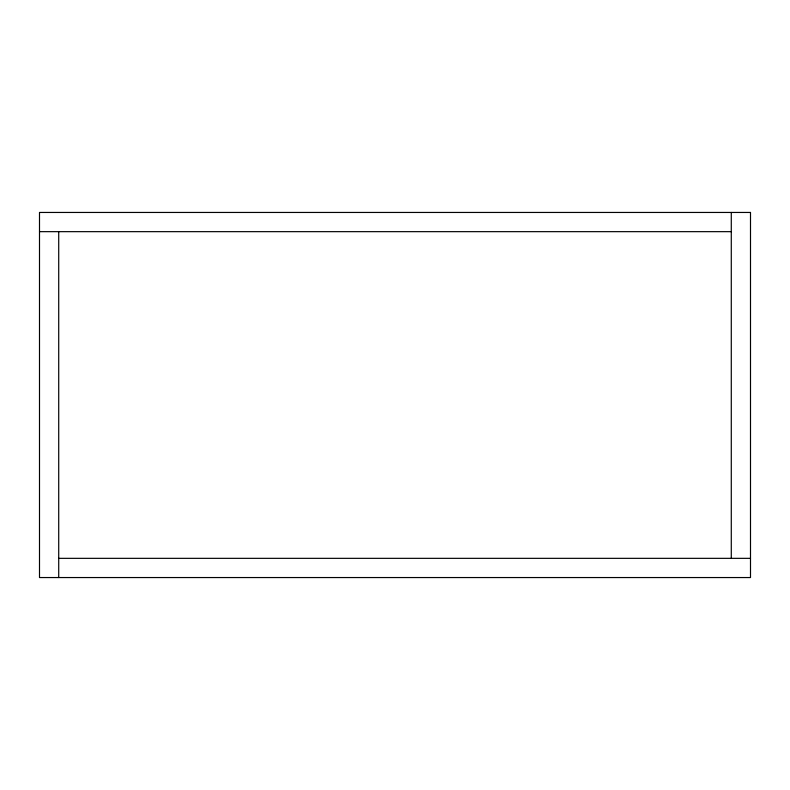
<?xml version="1.0" encoding="UTF-8"?>
<svg xmlns="http://www.w3.org/2000/svg" width="790" height="790" viewBox="0 0 790 790"><rect width="100%" height="100%" fill="white"/><g stroke="black" fill="none" stroke-linecap="round" stroke-linejoin="round"><path stroke-width="1.19" d="M39.5 231.658L731.283 231.658M58.717 558.342L750.5 558.342M731.283 212.451L731.283 558.342M58.717 231.658L58.717 577.549M750.5 212.451L39.5 212.451L39.5 577.549L750.5 577.549L750.5 212.451"/></g></svg>
